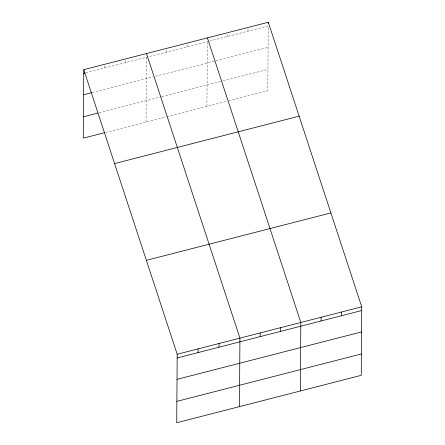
<?xml version="1.0" encoding="UTF-8"?>
<svg xmlns="http://www.w3.org/2000/svg" width="445" height="445" viewBox="0 0 445 445"><rect width="100%" height="100%" fill="white"/><g stroke="black" fill="none" stroke-linecap="round" stroke-linejoin="round"><path stroke-width="0.33" stroke-dasharray="2.23 1.67" d="M104.642 68.002L104.664 64.297M125.557 62.623L125.579 58.924M146.016 122.041L146.466 57.249M166.769 52.037L166.792 48.333M187.067 46.82L187.089 43.115M206.914 106.394L207.376 40.367M227.662 36.384L227.69 32.685M247.96 31.172L247.987 27.468M85.685 72.869L207.364 41.602M209.328 41.096L268.263 25.955L267.807 90.747L227.868 101.009M92.076 92.571L152.869 76.952M155.489 76.279L268.113 47.337M99.107 112.752L161.224 96.793M161.88 96.626L222.122 81.146M222.778 80.973L267.957 69.364M105.493 132.454L166.313 116.829M166.97 116.657L227.211 101.176"/><path stroke-width="0.67" d="M83.755 69.67L177.193 354.253L176.715 422.75L361.245 375.33L361.724 306.833L268.285 22.25L83.755 69.67L83.276 138.167L104.186 132.794M198.081 352.585L198.103 348.88M218.996 347.211L219.018 343.507M239.455 406.624L239.933 338.133L146.494 53.55M260.208 336.62L260.23 332.916M268.279 23.485L268.285 22.25M280.506 331.403L280.528 327.698M300.353 390.977L300.831 322.48L207.392 37.897M321.101 320.967L321.129 317.268M341.398 315.755L341.426 312.051M83.727 73.375L85.034 73.036M83.577 94.757L91.42 92.738M83.426 116.785L97.8 113.091M114.588 163.582L299.123 116.162M146.355 260.342L330.891 212.921M177.193 354.253L361.724 306.833M177.166 357.958L361.702 310.538M177.015 379.34L361.551 331.92M176.865 401.368L361.396 353.947"/></g></svg>
